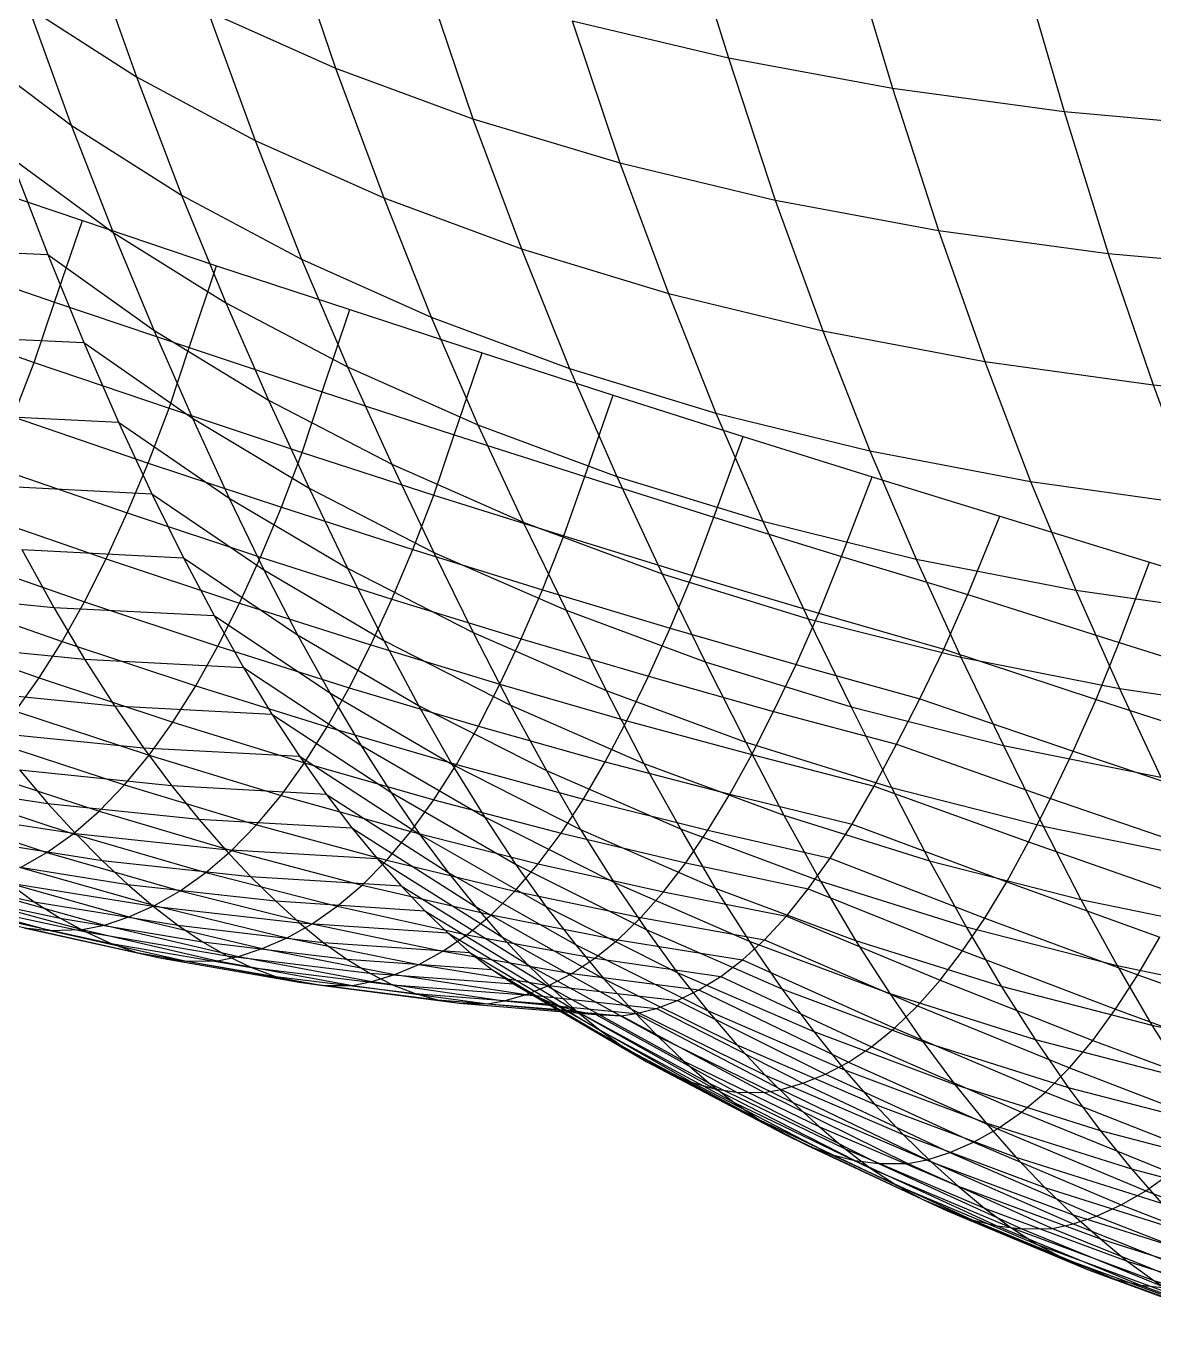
# Model space of a CAD drawing. Extents: x -429 to 429, y -1 to 209.
# Drawn here: x -336.37 to -325.63, y 34.03 to 46.53 of the extents above; entities that cross this region are included whole.
import ezdxf

# ---------------------------------------------------------------- set-up
doc = ezdxf.new("R2010")
doc.units = 0

msp = doc.modelspace()

# ---------------------------------------------------------------- linework, layer by layer
at = {"layer": 'default', "color": 5, "linetype": 'CONTINUOUS'}
for p, q in [((-330.132, 47.669, 94.434), (-329.679, 46.225, 95.117)), ((-333.877, 47.472, 98.905), (-333.424, 46.128, 99.543)), ((-328.552, 47.382, 93.383), (-328.114, 45.937, 94.062)), ((-335.753, 47.271, 102.467), (-335.319, 46.044, 103.061)), ((-326.9, 47.162, 92.456), (-326.48, 45.716, 93.121)), ((-332.569, 46.995, 97.546), (-332.113, 45.645, 98.199)), ((-336.348, 46.705, 104.598), (-335.319, 46.044, 103.061)), ((-336.348, 46.705, 104.598), (-335.942, 45.584, 105.154)), ((-334.639, 46.671, 100.968), (-333.424, 46.128, 99.543)), ((-334.639, 46.671, 100.968), (-334.189, 45.438, 101.587)), ((-331.167, 46.578, 96.281), (-329.679, 46.225, 95.117)), ((-331.167, 46.578, 96.281), (-330.713, 45.225, 96.943)), ((-336.895, 46.304, 106.718), (-335.942, 45.584, 105.154)), ((-333.424, 46.128, 99.543), (-332.113, 45.645, 98.199)), ((-333.424, 46.128, 99.543), (-332.963, 44.891, 100.182)), ((-329.679, 46.225, 95.117), (-328.114, 45.937, 94.062)), ((-329.679, 46.225, 95.117), (-329.232, 44.87, 95.783)), ((-335.319, 46.044, 103.061), (-334.189, 45.438, 101.587)), ((-335.319, 46.044, 103.061), (-334.891, 44.917, 103.643)), ((-328.114, 45.937, 94.062), (-326.48, 45.716, 93.121)), ((-328.114, 45.937, 94.062), (-327.678, 44.581, 94.725)), ((-332.113, 45.645, 98.199), (-330.713, 45.225, 96.943)), ((-332.113, 45.645, 98.199), (-331.649, 44.405, 98.853)), ((-326.48, 45.716, 93.121), (-324.788, 45.564, 92.301)), ((-326.48, 45.716, 93.121), (-326.06, 44.361, 93.774)), ((-335.942, 45.584, 105.154), (-334.891, 44.917, 103.643)), ((-335.942, 45.584, 105.154), (-335.542, 44.561, 105.696)), ((-334.189, 45.438, 101.587), (-332.963, 44.891, 100.182)), ((-334.189, 45.438, 101.587), (-333.746, 44.307, 102.191)), ((-336.524, 45.283, 107.231), (-335.542, 44.561, 105.696)), ((-336.524, 45.283, 107.231), (-336.164, 44.354, 107.725)), ((-336.524, 45.283, 107.231), (-336.164, 44.354, 107.725)), ((-337.124, 45.112, 127.905), (-335.834, 44.675, 126.786)), ((-330.713, 45.225, 96.943), (-329.232, 44.87, 95.783)), ((-330.713, 45.225, 96.943), (-330.251, 43.982, 97.608)), ((-334.891, 44.917, 103.643), (-333.746, 44.307, 102.191)), ((-334.891, 44.917, 103.643), (-334.469, 43.893, 104.211)), ((-332.963, 44.891, 100.182), (-331.649, 44.405, 98.853)), ((-332.963, 44.891, 100.182), (-332.511, 43.756, 100.805)), ((-329.232, 44.87, 95.783), (-327.678, 44.581, 94.725)), ((-329.232, 44.87, 95.783), (-328.778, 43.624, 96.451)), ((-336.1, 43.898, 126.553), (-335.834, 44.675, 126.786)), ((-335.834, 44.675, 126.786), (-334.555, 44.246, 125.656)), ((-335.542, 44.561, 105.696), (-334.469, 43.893, 104.211)), ((-335.542, 44.561, 105.696), (-335.155, 43.633, 106.216)), ((-327.678, 44.581, 94.725), (-326.06, 44.361, 93.774)), ((-327.678, 44.581, 94.725), (-327.235, 43.334, 95.39)), ((-337.767, 44.42, 108.533), (-336.164, 44.354, 107.725)), ((-336.164, 44.354, 107.725), (-335.155, 43.633, 106.216)), ((-336.164, 44.354, 107.725), (-335.819, 43.513, 108.195)), ((-336.164, 44.354, 107.725), (-335.819, 43.513, 108.195)), ((-331.649, 44.405, 98.853), (-330.251, 43.982, 97.608)), ((-331.649, 44.405, 98.853), (-331.193, 43.267, 99.491)), ((-326.06, 44.361, 93.774), (-324.385, 44.21, 92.936)), ((-326.06, 44.361, 93.774), (-325.632, 43.112, 94.428)), ((-337.394, 44.342, 127.67), (-336.1, 43.898, 126.553)), ((-334.818, 43.465, 125.421), (-334.555, 44.246, 125.656)), ((-334.555, 44.246, 125.656), (-333.285, 43.827, 124.514)), ((-333.746, 44.307, 102.191), (-332.511, 43.756, 100.805)), ((-333.746, 44.307, 102.191), (-333.308, 43.281, 102.781)), ((-330.251, 43.982, 97.608), (-328.778, 43.624, 96.451)), ((-330.251, 43.982, 97.608), (-329.797, 42.842, 98.255)), ((-336.293, 43.325, 126.385), (-336.1, 43.898, 126.553)), ((-336.1, 43.898, 126.553), (-334.818, 43.465, 125.421)), ((-334.469, 43.893, 104.211), (-333.308, 43.281, 102.781)), ((-334.469, 43.893, 104.211), (-334.062, 42.965, 104.755)), ((-337.592, 43.777, 127.499), (-336.293, 43.325, 126.385)), ((-333.548, 43.044, 124.274), (-333.285, 43.827, 124.514)), ((-333.285, 43.827, 124.514), (-332.026, 43.416, 123.359)), ((-332.511, 43.756, 100.805), (-331.193, 43.267, 99.491)), ((-332.511, 43.756, 100.805), (-332.065, 42.729, 101.414)), ((-335.155, 43.633, 106.216), (-334.062, 42.965, 104.755)), ((-335.155, 43.633, 106.216), (-334.786, 42.792, 106.71)), ((-328.778, 43.624, 96.451), (-327.235, 43.334, 95.39)), ((-328.778, 43.624, 96.451), (-328.33, 42.482, 97.102)), ((-337.404, 43.587, 109.027), (-335.819, 43.513, 108.195)), ((-335.819, 43.513, 108.195), (-334.786, 42.792, 106.71)), ((-335.819, 43.513, 108.195), (-335.49, 42.755, 108.64)), ((-335.819, 43.513, 108.195), (-335.49, 42.755, 108.64)), ((-335.008, 42.888, 125.252), (-334.818, 43.465, 125.421)), ((-334.818, 43.465, 125.421), (-333.548, 43.044, 124.274)), ((-332.291, 42.635, 123.113), (-332.026, 43.416, 123.359)), ((-332.026, 43.416, 123.359), (-330.777, 43.013, 122.194)), ((-336.494, 42.807, 126.203), (-336.293, 43.325, 126.385)), ((-336.293, 43.325, 126.385), (-335.008, 42.888, 125.252)), ((-333.308, 43.281, 102.781), (-332.065, 42.729, 101.414)), ((-333.308, 43.281, 102.781), (-332.886, 42.354, 103.346)), ((-331.193, 43.267, 99.491), (-329.797, 42.842, 98.255)), ((-331.193, 43.267, 99.491), (-330.743, 42.238, 100.113)), ((-327.235, 43.334, 95.39), (-325.632, 43.112, 94.428)), ((-327.235, 43.334, 95.39), (-326.799, 42.19, 96.037)), ((-325.632, 43.112, 94.428), (-323.976, 42.96, 93.571)), ((-325.632, 43.112, 94.428), (-325.209, 41.966, 95.066)), ((-333.739, 42.467, 124.101), (-333.548, 43.044, 124.274)), ((-333.548, 43.044, 124.274), (-332.291, 42.635, 123.113)), ((-331.048, 42.237, 121.937), (-330.777, 43.013, 122.194)), ((-330.777, 43.013, 122.194), (-329.538, 42.62, 121.016)), ((-335.207, 42.366, 125.069), (-335.008, 42.888, 125.252)), ((-335.008, 42.888, 125.252), (-333.739, 42.467, 124.101)), ((-334.062, 42.965, 104.755), (-332.886, 42.354, 103.346)), ((-334.062, 42.965, 104.755), (-333.674, 42.125, 105.271)), ((-337.059, 42.833, 109.492), (-335.49, 42.755, 108.64)), ((-336.494, 42.807, 126.203), (-335.207, 42.366, 125.069)), ((-335.49, 42.755, 108.64), (-334.437, 42.032, 107.177)), ((-335.49, 42.755, 108.64), (-335.174, 42.074, 109.063)), ((-335.49, 42.755, 108.64), (-335.174, 42.074, 109.063)), ((-334.786, 42.792, 106.71), (-333.674, 42.125, 105.271)), ((-334.786, 42.792, 106.71), (-334.437, 42.032, 107.177)), ((-329.797, 42.842, 98.255), (-328.33, 42.482, 97.102)), ((-329.797, 42.842, 98.255), (-329.35, 41.811, 98.886)), ((-332.484, 42.061, 122.933), (-332.291, 42.635, 123.113)), ((-332.291, 42.635, 123.113), (-331.048, 42.237, 121.937)), ((-332.065, 42.729, 101.414), (-330.743, 42.238, 100.113)), ((-332.065, 42.729, 101.414), (-331.634, 41.802, 101.996)), ((-329.817, 41.851, 120.747), (-329.538, 42.62, 121.016)), ((-329.538, 42.62, 121.016), (-328.31, 42.236, 119.828)), ((-328.33, 42.482, 97.102), (-326.799, 42.19, 96.037)), ((-328.33, 42.482, 97.102), (-327.889, 41.449, 97.736)), ((-335.407, 41.891, 124.881), (-335.207, 42.366, 125.069)), ((-335.207, 42.366, 125.069), (-333.937, 41.945, 123.915)), ((-333.937, 41.945, 123.915), (-333.739, 42.467, 124.101)), ((-333.739, 42.467, 124.101), (-332.484, 42.061, 122.933)), ((-336.695, 42.334, 126.017), (-335.407, 41.891, 124.881)), ((-332.886, 42.354, 103.346), (-331.634, 41.802, 101.996)), ((-332.886, 42.354, 103.346), (-332.486, 41.515, 103.882)), ((-331.246, 41.671, 121.747), (-331.048, 42.237, 121.937)), ((-331.048, 42.237, 121.937), (-329.817, 41.851, 120.747)), ((-330.743, 42.238, 100.113), (-329.35, 41.811, 98.886)), ((-330.743, 42.238, 100.113), (-330.31, 41.31, 100.709)), ((-328.6, 41.477, 119.543), (-328.31, 42.236, 119.828)), ((-328.31, 42.236, 119.828), (-327.093, 41.86, 118.628)), ((-336.729, 42.153, 109.932), (-335.174, 42.074, 109.063)), ((-333.674, 42.125, 105.271), (-332.486, 41.515, 103.882)), ((-333.674, 42.125, 105.271), (-333.309, 41.364, 105.757)), ((-326.799, 42.19, 96.037), (-325.209, 41.966, 95.066)), ((-326.799, 42.19, 96.037), (-326.368, 41.154, 96.669)), ((-335.174, 42.074, 109.063), (-334.104, 41.347, 107.619)), ((-335.174, 42.074, 109.063), (-334.871, 41.462, 109.466)), ((-335.174, 42.074, 109.063), (-334.871, 41.462, 109.466)), ((-334.437, 42.032, 107.177), (-333.309, 41.364, 105.757)), ((-334.437, 42.032, 107.177), (-334.104, 41.347, 107.619)), ((-332.685, 41.542, 122.741), (-332.484, 42.061, 122.933)), ((-332.484, 42.061, 122.933), (-331.246, 41.671, 121.747)), ((-336.898, 41.899, 125.827), (-335.608, 41.453, 124.69)), ((-335.608, 41.453, 124.69), (-335.407, 41.891, 124.881)), ((-335.407, 41.891, 124.881), (-334.137, 41.469, 123.724)), ((-334.137, 41.469, 123.724), (-333.937, 41.945, 123.915)), ((-333.937, 41.945, 123.915), (-332.685, 41.542, 122.741)), ((-327.396, 41.115, 118.325), (-327.093, 41.86, 118.628)), ((-327.396, 41.115, 118.325), (-327.093, 41.86, 118.628)), ((-327.093, 41.86, 118.628), (-325.667, 41.421, 117.611)), ((-331.634, 41.802, 101.996), (-330.31, 41.31, 100.709)), ((-331.634, 41.802, 101.996), (-331.226, 40.963, 102.547)), ((-330.023, 41.296, 120.545), (-329.817, 41.851, 120.747)), ((-329.817, 41.851, 120.747), (-328.6, 41.477, 119.543)), ((-329.35, 41.811, 98.886), (-327.889, 41.449, 97.736)), ((-329.35, 41.811, 98.886), (-328.918, 40.882, 99.49)), ((-331.45, 41.158, 121.548), (-331.246, 41.671, 121.747)), ((-331.246, 41.671, 121.747), (-330.023, 41.296, 120.545)), ((-337.105, 41.492, 125.631), (-335.814, 41.043, 124.492)), ((-336.412, 41.541, 110.352), (-334.871, 41.462, 109.466)), ((-336.412, 41.541, 110.352), (-336.107, 40.991, 110.752)), ((-332.885, 41.069, 122.545), (-332.685, 41.542, 122.741)), ((-332.685, 41.542, 122.741), (-331.45, 41.158, 121.548)), ((-332.486, 41.515, 103.882), (-331.226, 40.963, 102.547)), ((-332.486, 41.515, 103.882), (-332.11, 40.752, 104.384)), ((-335.814, 41.043, 124.492), (-335.608, 41.453, 124.69)), ((-335.608, 41.453, 124.69), (-334.338, 41.031, 123.53)), ((-334.871, 41.462, 109.466), (-333.785, 40.73, 108.042)), ((-334.871, 41.462, 109.466), (-334.58, 40.912, 109.851)), ((-334.871, 41.462, 109.466), (-334.58, 40.912, 109.851)), ((-334.338, 41.031, 123.53), (-334.137, 41.469, 123.724)), ((-334.137, 41.469, 123.724), (-332.885, 41.069, 122.545)), ((-333.309, 41.364, 105.757), (-332.11, 40.752, 104.384)), ((-333.309, 41.364, 105.757), (-332.963, 40.675, 106.217)), ((-328.817, 40.937, 119.326), (-328.6, 41.477, 119.543)), ((-328.6, 41.477, 119.543), (-327.396, 41.115, 118.325)), ((-327.889, 41.449, 97.736), (-326.368, 41.154, 96.669)), ((-327.889, 41.449, 97.736), (-327.463, 40.518, 98.344)), ((-325.955, 40.656, 117.327), (-325.667, 41.421, 117.611)), ((-325.667, 41.421, 117.611), (-324.25, 40.99, 116.581)), ((-334.104, 41.347, 107.619), (-332.963, 40.675, 106.217)), ((-334.104, 41.347, 107.619), (-333.785, 40.73, 108.042)), ((-330.31, 41.31, 100.709), (-328.918, 40.882, 99.49)), ((-330.31, 41.31, 100.709), (-329.899, 40.471, 101.272)), ((-330.233, 40.793, 120.336), (-330.023, 41.296, 120.545)), ((-330.023, 41.296, 120.545), (-328.817, 40.937, 119.326)), ((-337.603, 41.137, 111.718), (-336.107, 40.991, 110.752)), ((-337.319, 41.117, 125.424), (-336.027, 40.665, 124.283)), ((-331.653, 40.691, 121.346), (-331.45, 41.158, 121.548)), ((-331.45, 41.158, 121.548), (-330.233, 40.793, 120.336)), ((-327.627, 40.594, 118.09), (-327.396, 41.115, 118.325)), ((-327.627, 40.594, 118.09), (-327.396, 41.115, 118.325)), ((-327.396, 41.115, 118.325), (-325.955, 40.656, 117.327)), ((-326.368, 41.154, 96.669), (-324.792, 40.927, 95.688)), ((-326.368, 41.154, 96.669), (-325.952, 40.219, 97.274)), ((-336.107, 40.991, 110.752), (-334.58, 40.912, 109.851)), ((-336.107, 40.991, 110.752), (-335.813, 40.497, 111.136)), ((-336.027, 40.665, 124.283), (-335.814, 41.043, 124.492)), ((-335.814, 41.043, 124.492), (-334.543, 40.621, 123.329)), ((-334.543, 40.621, 123.329), (-334.338, 41.031, 123.53)), ((-334.338, 41.031, 123.53), (-333.087, 40.633, 122.347)), ((-333.087, 40.633, 122.347), (-332.885, 41.069, 122.545)), ((-332.885, 41.069, 122.545), (-331.653, 40.691, 121.346)), ((-334.58, 40.912, 109.851), (-333.478, 40.176, 108.444)), ((-334.58, 40.912, 109.851), (-334.299, 40.417, 110.219)), ((-334.58, 40.912, 109.851), (-334.299, 40.417, 110.219)), ((-331.226, 40.963, 102.547), (-329.899, 40.471, 101.272)), ((-331.226, 40.963, 102.547), (-330.844, 40.199, 103.064)), ((-329.034, 40.447, 119.105), (-328.817, 40.937, 119.326)), ((-328.918, 40.882, 99.49), (-327.463, 40.518, 98.344)), ((-328.918, 40.882, 99.49), (-328.508, 40.042, 100.061)), ((-328.817, 40.937, 119.326), (-327.627, 40.594, 118.09)), ((-337.538, 40.774, 125.208), (-336.246, 40.319, 124.065)), ((-332.11, 40.752, 104.384), (-330.844, 40.199, 103.064)), ((-332.11, 40.752, 104.384), (-331.755, 40.06, 104.859)), ((-330.44, 40.334, 120.126), (-330.233, 40.793, 120.336)), ((-330.233, 40.793, 120.336), (-329.034, 40.447, 119.105)), ((-337.297, 40.643, 112.114), (-335.813, 40.497, 111.136)), ((-336.246, 40.319, 124.065), (-336.027, 40.665, 124.283)), ((-336.027, 40.665, 124.283), (-334.754, 40.243, 123.118)), ((-334.754, 40.243, 123.118), (-334.543, 40.621, 123.329)), ((-334.543, 40.621, 123.329), (-333.291, 40.226, 122.143)), ((-333.785, 40.73, 108.042), (-332.631, 40.055, 106.656)), ((-333.785, 40.73, 108.042), (-333.478, 40.176, 108.444)), ((-333.291, 40.226, 122.143), (-333.087, 40.633, 122.347)), ((-333.087, 40.633, 122.347), (-331.856, 40.26, 121.142)), ((-332.963, 40.675, 106.217), (-331.755, 40.06, 104.859)), ((-332.963, 40.675, 106.217), (-332.631, 40.055, 106.656)), ((-331.856, 40.26, 121.142), (-331.653, 40.691, 121.346)), ((-331.653, 40.691, 121.346), (-330.44, 40.334, 120.126)), ((-326.174, 40.113, 117.108), (-325.955, 40.656, 117.327)), ((-325.955, 40.656, 117.327), (-324.526, 40.208, 116.311)), ((-335.813, 40.497, 111.136), (-334.299, 40.417, 110.219)), ((-335.813, 40.497, 111.136), (-335.528, 40.052, 111.505)), ((-327.854, 40.121, 117.856), (-327.627, 40.594, 118.09)), ((-327.854, 40.121, 117.856), (-327.627, 40.594, 118.09)), ((-327.627, 40.594, 118.09), (-326.174, 40.113, 117.108)), ((-327.463, 40.518, 98.344), (-325.952, 40.219, 97.274)), ((-327.463, 40.518, 98.344), (-327.059, 39.675, 98.917)), ((-334.299, 40.417, 110.219), (-333.182, 39.678, 108.831)), ((-334.299, 40.417, 110.219), (-334.029, 39.972, 110.571)), ((-334.299, 40.417, 110.219), (-334.029, 39.972, 110.571)), ((-329.899, 40.471, 101.272), (-328.508, 40.042, 100.061)), ((-329.899, 40.471, 101.272), (-329.514, 39.706, 101.799)), ((-329.248, 40, 118.886), (-329.034, 40.447, 119.105)), ((-329.034, 40.447, 119.105), (-327.854, 40.121, 117.856)), ((-336.472, 40.003, 123.836), (-336.246, 40.319, 124.065)), ((-336.246, 40.319, 124.065), (-334.972, 39.898, 122.898)), ((-334.972, 39.898, 122.898), (-334.754, 40.243, 123.118)), ((-334.754, 40.243, 123.118), (-333.502, 39.852, 121.929)), ((-332.061, 39.86, 120.935), (-331.856, 40.26, 121.142)), ((-331.856, 40.26, 121.142), (-330.646, 39.911, 119.917)), ((-330.646, 39.911, 119.917), (-330.44, 40.334, 120.126)), ((-330.44, 40.334, 120.126), (-329.248, 40, 118.886)), ((-337, 40.199, 112.494), (-335.528, 40.052, 111.505)), ((-333.502, 39.852, 121.929), (-333.291, 40.226, 122.143)), ((-333.478, 40.176, 108.444), (-332.313, 39.496, 107.075)), ((-333.478, 40.176, 108.444), (-333.182, 39.678, 108.831)), ((-333.291, 40.226, 122.143), (-332.061, 39.86, 120.935)), ((-330.844, 40.199, 103.064), (-329.514, 39.706, 101.799)), ((-330.844, 40.199, 103.064), (-330.483, 39.505, 103.551)), ((-328.076, 39.687, 117.627), (-327.854, 40.121, 117.856)), ((-328.076, 39.687, 117.627), (-327.854, 40.121, 117.856)), ((-327.854, 40.121, 117.856), (-326.393, 39.62, 116.886)), ((-326.393, 39.62, 116.886), (-326.174, 40.113, 117.108)), ((-326.174, 40.113, 117.108), (-324.735, 39.646, 116.106)), ((-325.952, 40.219, 97.274), (-324.389, 39.987, 96.285)), ((-325.952, 40.219, 97.274), (-325.557, 39.374, 97.845)), ((-336.472, 40.003, 123.836), (-335.197, 39.583, 122.667)), ((-335.528, 40.052, 111.505), (-334.029, 39.972, 110.571)), ((-335.528, 40.052, 111.505), (-335.252, 39.653, 111.859)), ((-332.631, 40.055, 106.656), (-331.413, 39.438, 105.313)), ((-332.631, 40.055, 106.656), (-332.313, 39.496, 107.075)), ((-331.755, 40.06, 104.859), (-330.483, 39.505, 103.551)), ((-331.755, 40.06, 104.859), (-331.413, 39.438, 105.313)), ((-329.457, 39.588, 118.67), (-329.248, 40, 118.886)), ((-329.248, 40, 118.886), (-328.076, 39.687, 117.627)), ((-328.508, 40.042, 100.061), (-327.059, 39.675, 98.917)), ((-328.508, 40.042, 100.061), (-328.124, 39.275, 100.594)), ((-335.197, 39.583, 122.667), (-334.972, 39.898, 122.898)), ((-334.972, 39.898, 122.898), (-333.718, 39.511, 121.708)), ((-334.029, 39.972, 110.571), (-332.896, 39.23, 109.202)), ((-334.029, 39.972, 110.571), (-333.767, 39.572, 110.911)), ((-334.029, 39.972, 110.571), (-333.767, 39.572, 110.911)), ((-332.271, 39.493, 120.719), (-332.061, 39.86, 120.935)), ((-332.061, 39.86, 120.935), (-330.852, 39.521, 119.705)), ((-330.852, 39.521, 119.705), (-330.646, 39.911, 119.917)), ((-330.646, 39.911, 119.917), (-329.457, 39.588, 118.67)), ((-336.712, 39.8, 112.861), (-335.252, 39.653, 111.859)), ((-333.718, 39.511, 121.708), (-333.502, 39.852, 121.929)), ((-333.502, 39.852, 121.929), (-332.271, 39.493, 120.719)), ((-336.709, 39.718, 123.594), (-335.432, 39.299, 122.424)), ((-335.252, 39.653, 111.859), (-333.767, 39.572, 110.911)), ((-335.252, 39.653, 111.859), (-334.985, 39.295, 112.201)), ((-333.182, 39.678, 108.831), (-332.004, 38.996, 107.478)), ((-333.182, 39.678, 108.831), (-332.896, 39.23, 109.202)), ((-329.514, 39.706, 101.799), (-328.124, 39.275, 100.594)), ((-329.514, 39.706, 101.799), (-329.151, 39.01, 102.295)), ((-328.29, 39.289, 117.403), (-328.076, 39.687, 117.627)), ((-328.29, 39.289, 117.403), (-328.076, 39.687, 117.627)), ((-328.076, 39.687, 117.627), (-326.608, 39.17, 116.666)), ((-327.059, 39.675, 98.917), (-325.557, 39.374, 97.845)), ((-327.059, 39.675, 98.917), (-326.68, 38.907, 99.453)), ((-326.608, 39.17, 116.666), (-326.393, 39.62, 116.886)), ((-326.393, 39.62, 116.886), (-324.946, 39.138, 115.893)), ((-335.432, 39.299, 122.424), (-335.197, 39.583, 122.667)), ((-335.197, 39.583, 122.667), (-333.941, 39.2, 121.476)), ((-333.941, 39.2, 121.476), (-333.718, 39.511, 121.708)), ((-333.767, 39.572, 110.911), (-332.619, 38.827, 109.559)), ((-333.767, 39.572, 110.911), (-333.513, 39.213, 111.237)), ((-333.767, 39.572, 110.911), (-333.513, 39.213, 111.237)), ((-333.718, 39.511, 121.708), (-332.485, 39.159, 120.496)), ((-332.485, 39.159, 120.496), (-332.271, 39.493, 120.719)), ((-332.313, 39.496, 107.075), (-331.087, 38.876, 105.746)), ((-332.313, 39.496, 107.075), (-332.004, 38.996, 107.478)), ((-332.271, 39.493, 120.719), (-331.061, 39.164, 119.486)), ((-331.061, 39.164, 119.486), (-330.852, 39.521, 119.705)), ((-330.852, 39.521, 119.705), (-329.665, 39.21, 118.453)), ((-330.483, 39.505, 103.551), (-329.151, 39.01, 102.295)), ((-330.483, 39.505, 103.551), (-330.135, 38.88, 104.017)), ((-329.665, 39.21, 118.453), (-329.457, 39.588, 118.67)), ((-329.457, 39.588, 118.67), (-328.29, 39.289, 117.403)), ((-336.954, 39.468, 123.34), (-335.675, 39.049, 122.169)), ((-336.433, 39.443, 113.214), (-334.985, 39.295, 112.201)), ((-336.433, 39.443, 113.214), (-336.163, 39.123, 113.554)), ((-331.413, 39.438, 105.313), (-330.135, 38.88, 104.017)), ((-331.413, 39.438, 105.313), (-331.087, 38.876, 105.746)), ((-337.575, 39.339, 114.621), (-336.163, 39.123, 113.554)), ((-337.204, 39.253, 123.078), (-335.923, 38.835, 121.905)), ((-335.675, 39.049, 122.169), (-335.432, 39.299, 122.424)), ((-335.432, 39.299, 122.424), (-334.174, 38.92, 121.232)), ((-334.985, 39.295, 112.201), (-333.513, 39.213, 111.237)), ((-334.985, 39.295, 112.201), (-334.726, 38.974, 112.53)), ((-328.5, 38.927, 117.181), (-328.29, 39.289, 117.403)), ((-328.5, 38.927, 117.181), (-328.29, 39.289, 117.403)), ((-328.29, 39.289, 117.403), (-326.818, 38.756, 116.448)), ((-328.124, 39.275, 100.594), (-326.68, 38.907, 99.453)), ((-328.124, 39.275, 100.594), (-327.762, 38.577, 101.096)), ((-336.163, 39.123, 113.554), (-334.726, 38.974, 112.53)), ((-336.163, 39.123, 113.554), (-335.901, 38.837, 113.881)), ((-334.174, 38.92, 121.232), (-333.941, 39.2, 121.476)), ((-333.941, 39.2, 121.476), (-332.705, 38.855, 120.264)), ((-333.513, 39.213, 111.237), (-332.35, 38.466, 109.904)), ((-333.513, 39.213, 111.237), (-333.266, 38.89, 111.552)), ((-333.513, 39.213, 111.237), (-333.266, 38.89, 111.552)), ((-332.896, 39.23, 109.202), (-331.707, 38.545, 107.864)), ((-332.896, 39.23, 109.202), (-332.619, 38.827, 109.559)), ((-332.705, 38.855, 120.264), (-332.485, 39.159, 120.496)), ((-332.485, 39.159, 120.496), (-331.273, 38.841, 119.262)), ((-331.273, 38.841, 119.262), (-331.061, 39.164, 119.486)), ((-331.061, 39.164, 119.486), (-329.874, 38.867, 118.232)), ((-329.874, 38.867, 118.232), (-329.665, 39.21, 118.453)), ((-329.665, 39.21, 118.453), (-328.5, 38.927, 117.181)), ((-326.818, 38.756, 116.448), (-326.608, 39.17, 116.666)), ((-326.608, 39.17, 116.666), (-325.155, 38.673, 115.679)), ((-337.456, 39.074, 122.81), (-336.174, 38.657, 121.636)), ((-337.304, 39.054, 114.955), (-335.901, 38.837, 113.881)), ((-335.923, 38.835, 121.905), (-335.675, 39.049, 122.169)), ((-335.675, 39.049, 122.169), (-334.413, 38.675, 120.978)), ((-332.004, 38.996, 107.478), (-330.77, 38.373, 106.162)), ((-332.004, 38.996, 107.478), (-331.707, 38.545, 107.864)), ((-329.151, 39.01, 102.295), (-327.762, 38.577, 101.096)), ((-329.151, 39.01, 102.295), (-328.801, 38.383, 102.77)), ((-334.726, 38.974, 112.53), (-333.266, 38.89, 111.552)), ((-334.726, 38.974, 112.53), (-334.474, 38.685, 112.847)), ((-334.413, 38.675, 120.978), (-334.174, 38.92, 121.232)), ((-334.174, 38.92, 121.232), (-332.933, 38.584, 120.021)), ((-333.266, 38.89, 111.552), (-332.089, 38.142, 110.235)), ((-333.266, 38.89, 111.552), (-333.027, 38.599, 111.856)), ((-333.266, 38.89, 111.552), (-333.027, 38.599, 111.856)), ((-331.087, 38.876, 105.746), (-329.804, 38.315, 104.46)), ((-331.087, 38.876, 105.746), (-330.77, 38.373, 106.162)), ((-330.135, 38.88, 104.017), (-328.801, 38.383, 102.77)), ((-330.135, 38.88, 104.017), (-329.804, 38.315, 104.46)), ((-330.084, 38.557, 118.008), (-329.874, 38.867, 118.232)), ((-329.874, 38.867, 118.232), (-328.709, 38.601, 116.958)), ((-328.709, 38.601, 116.958), (-328.5, 38.927, 117.181)), ((-328.709, 38.601, 116.958), (-328.5, 38.927, 117.181)), ((-328.5, 38.927, 117.181), (-327.027, 38.375, 116.229)), ((-326.68, 38.907, 99.453), (-325.185, 38.603, 98.379)), ((-326.68, 38.907, 99.453), (-326.321, 38.208, 99.957)), ((-337.042, 38.8, 115.278), (-335.647, 38.581, 114.197)), ((-336.174, 38.657, 121.636), (-335.923, 38.835, 121.905)), ((-335.923, 38.835, 121.905), (-334.657, 38.466, 120.716)), ((-335.901, 38.837, 113.881), (-334.474, 38.685, 112.847)), ((-335.901, 38.837, 113.881), (-335.647, 38.581, 114.197)), ((-332.933, 38.584, 120.021), (-332.705, 38.855, 120.264)), ((-332.705, 38.855, 120.264), (-331.49, 38.548, 119.031)), ((-332.619, 38.827, 109.559), (-331.417, 38.14, 108.238)), ((-332.619, 38.827, 109.559), (-332.35, 38.466, 109.904)), ((-331.49, 38.548, 119.031), (-331.273, 38.841, 119.262)), ((-331.273, 38.841, 119.262), (-330.084, 38.557, 118.008)), ((-327.027, 38.375, 116.229), (-326.818, 38.756, 116.448)), ((-326.818, 38.756, 116.448), (-325.361, 38.246, 115.466)), ((-336.423, 38.514, 121.366), (-336.174, 38.657, 121.636)), ((-336.174, 38.657, 121.636), (-334.903, 38.292, 120.448)), ((-334.657, 38.466, 120.716), (-334.413, 38.675, 120.978)), ((-334.474, 38.685, 112.847), (-333.027, 38.599, 111.856)), ((-334.474, 38.685, 112.847), (-334.231, 38.426, 113.153)), ((-334.413, 38.675, 120.978), (-333.168, 38.346, 119.769)), ((-336.787, 38.573, 115.589), (-335.401, 38.352, 114.501)), ((-336.423, 38.514, 121.366), (-335.148, 38.152, 120.18)), ((-335.647, 38.581, 114.197), (-334.231, 38.426, 113.153)), ((-335.647, 38.581, 114.197), (-335.401, 38.352, 114.501)), ((-333.168, 38.346, 119.769), (-332.933, 38.584, 120.021)), ((-333.027, 38.599, 111.856), (-331.837, 37.851, 110.555)), ((-333.027, 38.599, 111.856), (-332.796, 38.337, 112.149)), ((-333.027, 38.599, 111.856), (-332.796, 38.337, 112.149)), ((-332.933, 38.584, 120.021), (-331.713, 38.289, 118.791)), ((-331.713, 38.289, 118.791), (-331.49, 38.548, 119.031)), ((-331.707, 38.545, 107.864), (-330.463, 37.921, 106.562)), ((-331.707, 38.545, 107.864), (-331.417, 38.14, 108.238)), ((-331.49, 38.548, 119.031), (-330.297, 38.28, 117.778)), ((-330.297, 38.28, 117.778), (-330.084, 38.557, 118.008)), ((-330.084, 38.557, 118.008), (-328.918, 38.309, 116.733)), ((-328.918, 38.309, 116.733), (-328.709, 38.601, 116.958)), ((-328.918, 38.309, 116.733), (-328.709, 38.601, 116.958)), ((-328.709, 38.601, 116.958), (-327.236, 38.03, 116.006)), ((-327.762, 38.577, 101.096), (-326.321, 38.208, 99.957)), ((-327.762, 38.577, 101.096), (-327.413, 37.949, 101.576)), ((-337.643, 38.474, 117.319), (-336.293, 38.186, 116.189)), ((-336.671, 38.402, 121.095), (-335.392, 38.043, 119.911)), ((-336.539, 38.367, 115.891), (-335.161, 38.144, 114.796)), ((-336.539, 38.367, 115.891), (-336.293, 38.186, 116.189)), ((-334.903, 38.292, 120.448), (-334.657, 38.466, 120.716)), ((-334.657, 38.466, 120.716), (-333.406, 38.144, 119.51)), ((-334.231, 38.426, 113.153), (-332.796, 38.337, 112.149)), ((-334.231, 38.426, 113.153), (-333.995, 38.194, 113.448)), ((-332.35, 38.466, 109.904), (-331.137, 37.778, 108.597)), ((-332.35, 38.466, 109.904), (-332.089, 38.142, 110.235)), ((-330.77, 38.373, 106.162), (-329.481, 37.811, 104.887)), ((-330.77, 38.373, 106.162), (-330.463, 37.921, 106.562)), ((-328.801, 38.383, 102.77), (-327.413, 37.949, 101.576)), ((-328.801, 38.383, 102.77), (-328.467, 37.817, 103.221)), ((-327.236, 38.03, 116.006), (-327.027, 38.375, 116.229)), ((-327.027, 38.375, 116.229), (-325.568, 37.85, 115.249)), ((-337.44, 38.266, 120.242), (-336.142, 37.913, 119.069)), ((-337.39, 38.319, 117.619), (-336.047, 38.03, 116.484)), ((-337.13, 38.276, 120.591), (-335.838, 37.921, 119.414)), ((-336.908, 38.322, 120.834), (-335.624, 37.965, 119.652)), ((-335.401, 38.352, 114.501), (-333.995, 38.194, 113.448)), ((-335.401, 38.352, 114.501), (-335.161, 38.144, 114.796)), ((-335.148, 38.152, 120.18), (-334.903, 38.292, 120.448)), ((-334.903, 38.292, 120.448), (-333.645, 37.977, 119.247)), ((-333.406, 38.144, 119.51), (-333.168, 38.346, 119.769)), ((-333.168, 38.346, 119.769), (-331.94, 38.063, 118.543)), ((-332.796, 38.337, 112.149), (-331.593, 37.59, 110.864)), ((-332.796, 38.337, 112.149), (-332.571, 38.101, 112.432)), ((-332.796, 38.337, 112.149), (-332.571, 38.101, 112.432)), ((-331.94, 38.063, 118.543), (-331.713, 38.289, 118.791)), ((-331.713, 38.289, 118.791), (-330.513, 38.036, 117.543)), ((-330.513, 38.036, 117.543), (-330.297, 38.28, 117.778)), ((-330.297, 38.28, 117.778), (-329.126, 38.05, 116.507)), ((-329.804, 38.315, 104.46), (-328.467, 37.817, 103.221)), ((-329.804, 38.315, 104.46), (-329.481, 37.811, 104.887)), ((-329.126, 38.05, 116.507), (-328.918, 38.309, 116.733)), ((-329.126, 38.05, 116.507), (-328.918, 38.309, 116.733)), ((-328.918, 38.309, 116.733), (-327.447, 37.719, 115.78)), ((-337.138, 38.189, 117.916), (-335.803, 37.899, 116.775)), ((-336.293, 38.186, 116.189), (-334.924, 37.962, 115.087)), ((-336.293, 38.186, 116.189), (-336.047, 38.03, 116.484)), ((-335.392, 38.043, 119.911), (-335.148, 38.152, 120.18)), ((-335.161, 38.144, 114.796), (-333.765, 37.985, 113.734)), ((-335.161, 38.144, 114.796), (-334.924, 37.962, 115.087)), ((-335.148, 38.152, 120.18), (-333.883, 37.843, 118.983)), ((-333.995, 38.194, 113.448), (-332.571, 38.101, 112.432)), ((-333.995, 38.194, 113.448), (-333.765, 37.985, 113.734)), ((-333.645, 37.977, 119.247), (-333.406, 38.144, 119.51)), ((-333.406, 38.144, 119.51), (-332.17, 37.872, 118.29)), ((-332.089, 38.142, 110.235), (-330.866, 37.453, 108.944)), ((-332.089, 38.142, 110.235), (-331.837, 37.851, 110.555)), ((-331.417, 38.14, 108.238), (-330.166, 37.514, 106.949)), ((-331.417, 38.14, 108.238), (-331.137, 37.778, 108.597)), ((-326.321, 38.208, 99.957), (-324.832, 37.903, 98.882)), ((-326.321, 38.208, 99.957), (-325.975, 37.579, 100.439)), ((-336.888, 38.079, 118.21), (-335.561, 37.789, 117.063)), ((-336.638, 37.994, 118.5), (-335.319, 37.704, 117.346)), ((-336.047, 38.03, 116.484), (-334.689, 37.804, 115.373)), ((-336.047, 38.03, 116.484), (-335.803, 37.899, 116.775)), ((-335.624, 37.965, 119.652), (-335.392, 38.043, 119.911)), ((-335.392, 38.043, 119.911), (-334.12, 37.74, 118.719)), ((-333.765, 37.985, 113.734), (-332.353, 37.89, 112.705)), ((-333.765, 37.985, 113.734), (-333.539, 37.8, 114.013)), ((-332.571, 38.101, 112.432), (-331.356, 37.356, 111.161)), ((-332.571, 38.101, 112.432), (-332.353, 37.89, 112.705)), ((-332.571, 38.101, 112.432), (-332.353, 37.89, 112.705)), ((-332.17, 37.872, 118.29), (-331.94, 38.063, 118.543)), ((-331.94, 38.063, 118.543), (-330.732, 37.825, 117.301)), ((-330.732, 37.825, 117.301), (-330.513, 38.036, 117.543)), ((-330.513, 38.036, 117.543), (-329.334, 37.825, 116.277)), ((-329.334, 37.825, 116.277), (-329.126, 38.05, 116.507)), ((-329.334, 37.825, 116.277), (-329.126, 38.05, 116.507)), ((-329.126, 38.05, 116.507), (-327.66, 37.44, 115.548)), ((-327.447, 37.719, 115.78), (-327.236, 38.03, 116.006)), ((-327.236, 38.03, 116.006), (-325.778, 37.489, 115.026)), ((-336.391, 37.939, 118.784), (-335.081, 37.649, 117.623)), ((-336.391, 37.939, 118.784), (-336.142, 37.913, 119.069)), ((-336.142, 37.913, 119.069), (-335.838, 37.921, 119.414)), ((-336.142, 37.913, 119.069), (-334.842, 37.62, 117.9)), ((-335.838, 37.921, 119.414), (-335.624, 37.965, 119.652)), ((-335.838, 37.921, 119.414), (-334.548, 37.625, 118.238)), ((-335.803, 37.899, 116.775), (-334.455, 37.672, 115.655)), ((-335.803, 37.899, 116.775), (-335.561, 37.789, 117.063)), ((-335.624, 37.965, 119.652), (-334.346, 37.666, 118.464)), ((-334.924, 37.962, 115.087), (-333.539, 37.8, 114.013)), ((-334.924, 37.962, 115.087), (-334.689, 37.804, 115.373)), ((-333.883, 37.843, 118.983), (-333.645, 37.977, 119.247)), ((-333.645, 37.977, 119.247), (-332.401, 37.715, 118.033)), ((-332.401, 37.715, 118.033), (-332.17, 37.872, 118.29)), ((-332.353, 37.89, 112.705), (-331.126, 37.145, 111.45)), ((-332.353, 37.89, 112.705), (-332.141, 37.703, 112.97)), ((-332.353, 37.89, 112.705), (-332.141, 37.703, 112.97)), ((-332.17, 37.872, 118.29), (-330.952, 37.648, 117.056)), ((-330.463, 37.921, 106.562), (-329.169, 37.357, 105.298)), ((-330.463, 37.921, 106.562), (-330.166, 37.514, 106.949)), ((-327.413, 37.949, 101.576), (-325.975, 37.579, 100.439)), ((-327.413, 37.949, 101.576), (-327.079, 37.381, 102.033)), ((-335.561, 37.789, 117.063), (-334.224, 37.561, 115.932)), ((-335.561, 37.789, 117.063), (-335.319, 37.704, 117.346)), ((-334.689, 37.804, 115.373), (-333.316, 37.641, 114.287)), ((-334.689, 37.804, 115.373), (-334.455, 37.672, 115.655)), ((-334.346, 37.666, 118.464), (-334.12, 37.74, 118.719)), ((-334.12, 37.74, 118.719), (-333.883, 37.843, 118.983)), ((-334.12, 37.74, 118.719), (-332.857, 37.493, 117.52)), ((-333.883, 37.843, 118.983), (-332.63, 37.59, 117.776)), ((-333.539, 37.8, 114.013), (-332.141, 37.703, 112.97)), ((-333.539, 37.8, 114.013), (-333.316, 37.641, 114.287)), ((-331.837, 37.851, 110.555), (-330.603, 37.162, 109.277)), ((-331.837, 37.851, 110.555), (-331.593, 37.59, 110.864)), ((-331.137, 37.778, 108.597), (-329.877, 37.15, 107.321)), ((-331.137, 37.778, 108.597), (-330.866, 37.453, 108.944)), ((-330.952, 37.648, 117.056), (-330.732, 37.825, 117.301)), ((-330.732, 37.825, 117.301), (-329.543, 37.633, 116.044)), ((-329.543, 37.633, 116.044), (-329.334, 37.825, 116.277)), ((-329.543, 37.633, 116.044), (-329.334, 37.825, 116.277)), ((-329.481, 37.811, 104.887), (-328.142, 37.311, 103.657)), ((-329.481, 37.811, 104.887), (-329.169, 37.357, 105.298)), ((-329.334, 37.825, 116.277), (-327.877, 37.194, 115.309)), ((-328.467, 37.817, 103.221), (-327.079, 37.381, 102.033)), ((-328.467, 37.817, 103.221), (-328.142, 37.311, 103.657)), ((-325.778, 37.489, 115.026), (-325.568, 37.85, 115.249)), ((-335.319, 37.704, 117.346), (-333.994, 37.476, 116.205)), ((-335.319, 37.704, 117.346), (-335.081, 37.649, 117.623)), ((-335.081, 37.649, 117.623), (-333.768, 37.42, 116.471)), ((-335.081, 37.649, 117.623), (-334.842, 37.62, 117.9)), ((-334.842, 37.62, 117.9), (-334.548, 37.625, 118.238)), ((-334.842, 37.62, 117.9), (-333.541, 37.39, 116.736)), ((-334.548, 37.625, 118.238), (-334.346, 37.666, 118.464)), ((-334.548, 37.625, 118.238), (-333.259, 37.39, 117.063)), ((-334.455, 37.672, 115.655), (-333.096, 37.507, 114.556)), ((-334.455, 37.672, 115.655), (-334.224, 37.561, 115.932)), ((-334.346, 37.666, 118.464), (-333.076, 37.426, 117.271)), ((-333.316, 37.641, 114.287), (-331.932, 37.541, 113.228)), ((-333.316, 37.641, 114.287), (-333.096, 37.507, 114.556)), ((-332.63, 37.59, 117.776), (-332.401, 37.715, 118.033)), ((-332.401, 37.715, 118.033), (-331.172, 37.504, 116.809)), ((-332.141, 37.703, 112.97), (-330.899, 36.959, 111.732)), ((-332.141, 37.703, 112.97), (-331.932, 37.541, 113.228)), ((-332.141, 37.703, 112.97), (-331.932, 37.541, 113.228)), ((-331.172, 37.504, 116.809), (-330.952, 37.648, 117.056)), ((-330.952, 37.648, 117.056), (-329.752, 37.474, 115.809)), ((-329.752, 37.474, 115.809), (-329.543, 37.633, 116.044)), ((-329.752, 37.474, 115.809), (-329.543, 37.633, 116.044)), ((-329.543, 37.633, 116.044), (-328.095, 36.982, 115.065)), ((-327.66, 37.44, 115.548), (-327.447, 37.719, 115.78)), ((-327.447, 37.719, 115.78), (-325.991, 37.162, 114.797)), ((-334.224, 37.561, 115.932), (-332.878, 37.396, 114.819)), ((-334.224, 37.561, 115.932), (-333.994, 37.476, 116.205)), ((-333.096, 37.507, 114.556), (-331.728, 37.405, 113.48)), ((-333.096, 37.507, 114.556), (-332.878, 37.396, 114.819)), ((-333.076, 37.426, 117.271), (-332.857, 37.493, 117.52)), ((-332.857, 37.493, 117.52), (-332.63, 37.59, 117.776)), ((-332.857, 37.493, 117.52), (-331.605, 37.304, 116.316)), ((-332.63, 37.59, 117.776), (-331.39, 37.39, 116.562)), ((-331.932, 37.541, 113.228), (-330.676, 36.798, 112.008)), ((-331.932, 37.541, 113.228), (-331.728, 37.405, 113.48)), ((-331.932, 37.541, 113.228), (-331.728, 37.405, 113.48)), ((-331.593, 37.59, 110.864), (-330.349, 36.902, 109.599)), ((-331.593, 37.59, 110.864), (-331.356, 37.356, 111.161)), ((-331.39, 37.39, 116.562), (-331.172, 37.504, 116.809)), ((-331.172, 37.504, 116.809), (-329.959, 37.346, 115.574)), ((-330.166, 37.514, 106.949), (-328.866, 36.949, 105.696)), ((-330.166, 37.514, 106.949), (-329.877, 37.15, 107.321)), ((-325.991, 37.162, 114.797), (-325.778, 37.489, 115.026)), ((-325.975, 37.579, 100.439), (-324.492, 37.273, 99.362)), ((-325.975, 37.579, 100.439), (-325.645, 37.01, 100.897)), ((-325.778, 37.489, 115.026), (-324.335, 36.978, 114.017)), ((-333.994, 37.476, 116.205), (-332.663, 37.311, 115.078)), ((-333.994, 37.476, 116.205), (-333.768, 37.42, 116.471)), ((-333.768, 37.42, 116.471), (-332.451, 37.253, 115.33)), ((-333.768, 37.42, 116.471), (-333.541, 37.39, 116.736)), ((-333.541, 37.39, 116.736), (-332.241, 37.22, 115.579)), ((-333.541, 37.39, 116.736), (-333.259, 37.39, 117.063)), ((-333.259, 37.39, 117.063), (-333.076, 37.426, 117.271)), ((-333.259, 37.39, 117.063), (-331.975, 37.215, 115.891)), ((-333.076, 37.426, 117.271), (-331.814, 37.244, 116.076)), ((-332.878, 37.396, 114.819), (-331.526, 37.293, 113.726)), ((-332.878, 37.396, 114.819), (-332.663, 37.311, 115.078)), ((-331.728, 37.405, 113.48), (-330.455, 36.662, 112.28)), ((-331.728, 37.405, 113.48), (-331.526, 37.293, 113.726)), ((-331.728, 37.405, 113.48), (-331.526, 37.293, 113.726)), ((-331.605, 37.304, 116.316), (-331.39, 37.39, 116.562)), ((-331.39, 37.39, 116.562), (-330.164, 37.246, 115.339)), ((-330.866, 37.453, 108.944), (-329.598, 36.825, 107.68)), ((-330.866, 37.453, 108.944), (-330.603, 37.162, 109.277)), ((-329.959, 37.346, 115.574), (-329.752, 37.474, 115.809)), ((-329.959, 37.346, 115.574), (-329.752, 37.474, 115.809)), ((-329.752, 37.474, 115.809), (-328.316, 36.804, 114.816)), ((-327.877, 37.194, 115.309), (-327.66, 37.44, 115.548)), ((-327.66, 37.44, 115.548), (-326.207, 36.866, 114.56)), ((-327.079, 37.381, 102.033), (-325.645, 37.01, 100.897)), ((-327.079, 37.381, 102.033), (-326.755, 36.874, 102.473)), ((-332.663, 37.311, 115.078), (-331.328, 37.208, 113.967)), ((-332.663, 37.311, 115.078), (-332.451, 37.253, 115.33)), ((-332.451, 37.253, 115.33), (-331.133, 37.149, 114.201)), ((-332.451, 37.253, 115.33), (-332.241, 37.22, 115.579)), ((-331.975, 37.215, 115.891), (-331.814, 37.244, 116.076)), ((-331.814, 37.244, 116.076), (-331.605, 37.304, 116.316)), ((-331.814, 37.244, 116.076), (-330.561, 37.122, 114.879)), ((-331.605, 37.304, 116.316), (-330.365, 37.171, 115.107)), ((-331.526, 37.293, 113.726), (-330.238, 36.55, 112.547)), ((-331.526, 37.293, 113.726), (-331.328, 37.208, 113.967)), ((-331.526, 37.293, 113.726), (-331.328, 37.208, 113.967)), ((-331.356, 37.356, 111.161), (-330.102, 36.669, 109.91)), ((-331.356, 37.356, 111.161), (-331.126, 37.145, 111.45)), ((-330.365, 37.171, 115.107), (-330.164, 37.246, 115.339)), ((-330.365, 37.171, 115.107), (-330.164, 37.246, 115.339)), ((-330.164, 37.246, 115.339), (-329.959, 37.346, 115.574)), ((-330.164, 37.246, 115.339), (-329.959, 37.346, 115.574)), ((-330.164, 37.246, 115.339), (-328.753, 36.544, 114.315)), ((-329.959, 37.346, 115.574), (-328.535, 36.659, 114.566)), ((-329.169, 37.357, 105.298), (-327.827, 36.856, 104.076)), ((-329.169, 37.357, 105.298), (-328.866, 36.949, 105.696)), ((-328.142, 37.311, 103.657), (-326.755, 36.874, 102.473)), ((-328.142, 37.311, 103.657), (-327.827, 36.856, 104.076)), ((-332.241, 37.22, 115.579), (-330.942, 37.113, 114.43)), ((-332.241, 37.22, 115.579), (-331.975, 37.215, 115.891)), ((-331.975, 37.215, 115.891), (-330.696, 37.1, 114.722)), ((-331.328, 37.208, 113.967), (-330.023, 36.464, 112.809)), ((-331.328, 37.208, 113.967), (-331.133, 37.149, 114.201)), ((-331.328, 37.208, 113.967), (-331.133, 37.149, 114.201)), ((-331.133, 37.149, 114.201), (-329.811, 36.406, 113.065)), ((-331.133, 37.149, 114.201), (-330.942, 37.113, 114.43)), ((-331.133, 37.149, 114.201), (-330.942, 37.113, 114.43)), ((-331.126, 37.145, 111.45), (-329.863, 36.458, 110.212)), ((-331.126, 37.145, 111.45), (-330.899, 36.959, 111.732)), ((-330.942, 37.113, 114.43), (-329.601, 36.373, 113.318)), ((-330.942, 37.113, 114.43), (-330.696, 37.1, 114.722)), ((-330.942, 37.113, 114.43), (-330.696, 37.1, 114.722)), ((-330.696, 37.1, 114.722), (-330.561, 37.122, 114.879)), ((-330.696, 37.1, 114.722), (-330.561, 37.122, 114.879)), ((-330.603, 37.162, 109.277), (-329.328, 36.534, 108.026)), ((-330.603, 37.162, 109.277), (-330.349, 36.902, 109.599)), ((-330.561, 37.122, 114.879), (-330.365, 37.171, 115.107)), ((-330.561, 37.122, 114.879), (-330.365, 37.171, 115.107)), ((-330.561, 37.122, 114.879), (-329.176, 36.398, 113.823)), ((-330.365, 37.171, 115.107), (-328.968, 36.457, 114.066)), ((-329.877, 37.15, 107.321), (-328.572, 36.584, 106.078)), ((-329.877, 37.15, 107.321), (-329.598, 36.825, 107.68)), ((-328.095, 36.982, 115.065), (-327.877, 37.194, 115.309)), ((-327.877, 37.194, 115.309), (-326.429, 36.603, 114.314)), ((-326.207, 36.866, 114.56), (-325.991, 37.162, 114.797)), ((-325.991, 37.162, 114.797), (-324.548, 36.638, 113.785)), ((-330.696, 37.1, 114.722), (-329.337, 36.368, 113.634)), ((-325.645, 37.01, 100.897), (-324.167, 36.703, 99.818)), ((-325.645, 37.01, 100.897), (-325.323, 36.502, 101.339)), ((-330.899, 36.959, 111.732), (-329.625, 36.273, 110.509)), ((-330.899, 36.959, 111.732), (-330.676, 36.798, 112.008)), ((-330.349, 36.902, 109.599), (-329.066, 36.275, 108.359)), ((-330.349, 36.902, 109.599), (-330.102, 36.669, 109.91)), ((-328.866, 36.949, 105.696), (-327.522, 36.446, 104.481)), ((-328.866, 36.949, 105.696), (-328.572, 36.584, 106.078)), ((-328.316, 36.804, 114.816), (-328.095, 36.982, 115.065)), ((-328.095, 36.982, 115.065), (-326.656, 36.374, 114.059)), ((-326.755, 36.874, 102.473), (-325.323, 36.502, 101.339)), ((-326.755, 36.874, 102.473), (-326.441, 36.418, 102.897)), ((-326.429, 36.603, 114.314), (-326.207, 36.866, 114.56)), ((-326.207, 36.866, 114.56), (-324.768, 36.329, 113.544)), ((-330.676, 36.798, 112.008), (-329.39, 36.113, 110.801)), ((-330.676, 36.798, 112.008), (-330.455, 36.662, 112.28)), ((-329.598, 36.825, 107.68), (-328.288, 36.258, 106.447)), ((-329.598, 36.825, 107.68), (-329.328, 36.534, 108.026)), ((-328.535, 36.659, 114.566), (-328.316, 36.804, 114.816)), ((-328.316, 36.804, 114.816), (-326.885, 36.181, 113.799)), ((-327.827, 36.856, 104.076), (-326.441, 36.418, 102.897)), ((-327.827, 36.856, 104.076), (-327.522, 36.446, 104.481)), ((-330.455, 36.662, 112.28), (-329.157, 35.979, 111.089)), ((-330.455, 36.662, 112.28), (-330.238, 36.55, 112.547)), ((-330.102, 36.669, 109.91), (-328.812, 36.043, 108.681)), ((-330.102, 36.669, 109.91), (-329.863, 36.458, 110.212)), ((-328.753, 36.544, 114.315), (-328.535, 36.659, 114.566)), ((-328.535, 36.659, 114.566), (-327.115, 36.022, 113.536)), ((-330.238, 36.55, 112.547), (-328.926, 35.866, 111.374)), ((-330.238, 36.55, 112.547), (-330.023, 36.464, 112.809)), ((-329.328, 36.534, 108.026), (-328.013, 35.968, 106.802)), ((-329.328, 36.534, 108.026), (-329.066, 36.275, 108.359)), ((-328.968, 36.457, 114.066), (-328.753, 36.544, 114.315)), ((-328.753, 36.544, 114.315), (-327.343, 35.895, 113.271)), ((-328.572, 36.584, 106.078), (-327.225, 36.081, 104.871)), ((-328.572, 36.584, 106.078), (-328.288, 36.258, 106.447)), ((-326.656, 36.374, 114.059), (-326.429, 36.603, 114.314)), ((-326.429, 36.603, 114.314), (-324.994, 36.052, 113.292)), ((-330.023, 36.464, 112.809), (-328.698, 35.78, 111.654)), ((-330.023, 36.464, 112.809), (-329.811, 36.406, 113.065)), ((-329.863, 36.458, 110.212), (-328.566, 35.832, 108.993)), ((-329.863, 36.458, 110.212), (-329.625, 36.273, 110.509)), ((-329.811, 36.406, 113.065), (-328.473, 35.723, 111.928)), ((-329.811, 36.406, 113.065), (-329.601, 36.373, 113.318)), ((-329.601, 36.373, 113.318), (-328.248, 35.692, 112.201)), ((-329.601, 36.373, 113.318), (-329.337, 36.368, 113.634)), ((-329.337, 36.368, 113.634), (-329.176, 36.398, 113.823)), ((-329.337, 36.368, 113.634), (-327.968, 35.693, 112.537)), ((-329.176, 36.398, 113.823), (-328.968, 36.457, 114.066)), ((-329.176, 36.398, 113.823), (-327.786, 35.729, 112.752)), ((-328.968, 36.457, 114.066), (-327.569, 35.797, 113.008)), ((-327.522, 36.446, 104.481), (-326.135, 36.008, 103.307)), ((-327.522, 36.446, 104.481), (-327.225, 36.081, 104.871)), ((-326.885, 36.181, 113.799), (-326.656, 36.374, 114.059)), ((-326.656, 36.374, 114.059), (-325.226, 35.81, 113.029)), ((-326.441, 36.418, 102.897), (-325.012, 36.045, 101.765)), ((-326.441, 36.418, 102.897), (-326.135, 36.008, 103.307)), ((-329.625, 36.273, 110.509), (-328.32, 35.647, 109.302)), ((-329.625, 36.273, 110.509), (-329.39, 36.113, 110.801)), ((-329.066, 36.275, 108.359), (-327.747, 35.708, 107.144)), ((-329.066, 36.275, 108.359), (-328.812, 36.043, 108.681)), ((-328.288, 36.258, 106.447), (-326.939, 35.755, 105.246)), ((-328.288, 36.258, 106.447), (-328.013, 35.968, 106.802)), ((-329.39, 36.113, 110.801), (-328.076, 35.488, 109.607)), ((-329.39, 36.113, 110.801), (-329.157, 35.979, 111.089)), ((-327.115, 36.022, 113.536), (-326.885, 36.181, 113.799)), ((-326.885, 36.181, 113.799), (-325.462, 35.605, 112.76)), ((-328.812, 36.043, 108.681), (-327.488, 35.478, 107.474)), ((-328.812, 36.043, 108.681), (-328.566, 35.832, 108.993)), ((-327.343, 35.895, 113.271), (-327.115, 36.022, 113.536)), ((-327.225, 36.081, 104.871), (-325.839, 35.642, 103.701)), ((-327.225, 36.081, 104.871), (-326.939, 35.755, 105.246)), ((-327.115, 36.022, 113.536), (-325.7, 35.434, 112.485)), ((-326.135, 36.008, 103.307), (-324.71, 35.634, 102.176)), ((-326.135, 36.008, 103.307), (-325.839, 35.642, 103.701)), ((-329.157, 35.979, 111.089), (-327.834, 35.354, 109.909)), ((-329.157, 35.979, 111.089), (-328.926, 35.866, 111.374)), ((-328.926, 35.866, 111.374), (-327.593, 35.242, 110.208)), ((-328.926, 35.866, 111.374), (-328.698, 35.78, 111.654)), ((-328.013, 35.968, 106.802), (-326.662, 35.464, 105.608)), ((-328.013, 35.968, 106.802), (-327.747, 35.708, 107.144)), ((-327.569, 35.797, 113.008), (-327.343, 35.895, 113.271)), ((-327.343, 35.895, 113.271), (-325.936, 35.298, 112.21)), ((-328.698, 35.78, 111.654), (-327.355, 35.155, 110.503)), ((-328.698, 35.78, 111.654), (-328.473, 35.723, 111.928)), ((-328.566, 35.832, 108.993), (-327.237, 35.267, 107.795)), ((-328.566, 35.832, 108.993), (-328.32, 35.647, 109.302)), ((-327.786, 35.729, 112.752), (-327.569, 35.797, 113.008)), ((-327.569, 35.797, 113.008), (-326.17, 35.192, 111.935)), ((-326.939, 35.755, 105.246), (-325.553, 35.315, 104.081)), ((-326.939, 35.755, 105.246), (-326.662, 35.464, 105.608)), ((-328.473, 35.723, 111.928), (-327.12, 35.099, 110.791)), ((-328.473, 35.723, 111.928), (-328.248, 35.692, 112.201)), ((-328.32, 35.647, 109.302), (-326.986, 35.083, 108.114)), ((-328.32, 35.647, 109.302), (-328.076, 35.488, 109.607)), ((-328.248, 35.692, 112.201), (-327.968, 35.693, 112.537)), ((-328.248, 35.692, 112.201), (-326.883, 35.07, 111.08)), ((-327.968, 35.693, 112.537), (-327.786, 35.729, 112.752)), ((-327.968, 35.693, 112.537), (-326.592, 35.075, 111.433)), ((-327.786, 35.729, 112.752), (-326.394, 35.117, 111.669)), ((-327.747, 35.708, 107.144), (-326.393, 35.205, 105.957)), ((-327.747, 35.708, 107.144), (-327.488, 35.478, 107.474)), ((-325.839, 35.642, 103.701), (-324.417, 35.267, 102.572)), ((-325.839, 35.642, 103.701), (-325.553, 35.315, 104.081)), ((-328.076, 35.488, 109.607), (-326.736, 34.923, 108.429)), ((-328.076, 35.488, 109.607), (-327.834, 35.354, 109.909)), ((-325.7, 35.434, 112.485), (-325.462, 35.605, 112.76)), ((-327.488, 35.478, 107.474), (-326.133, 34.974, 106.293)), ((-327.488, 35.478, 107.474), (-327.237, 35.267, 107.795)), ((-326.662, 35.464, 105.608), (-325.276, 35.024, 104.446)), ((-326.662, 35.464, 105.608), (-326.393, 35.205, 105.957)), ((-325.936, 35.298, 112.21), (-325.7, 35.434, 112.485)), ((-325.7, 35.434, 112.485), (-324.291, 34.898, 111.416)), ((-327.834, 35.354, 109.909), (-326.488, 34.791, 108.741)), ((-327.834, 35.354, 109.909), (-327.593, 35.242, 110.208)), ((-327.593, 35.242, 110.208), (-326.241, 34.678, 109.051)), ((-327.593, 35.242, 110.208), (-327.355, 35.155, 110.503)), ((-327.237, 35.267, 107.795), (-325.879, 34.763, 106.62)), ((-327.237, 35.267, 107.795), (-326.986, 35.083, 108.114)), ((-326.17, 35.192, 111.935), (-325.936, 35.298, 112.21)), ((-325.936, 35.298, 112.21), (-324.532, 34.754, 111.132)), ((-327.355, 35.155, 110.503), (-325.995, 34.591, 109.357)), ((-327.355, 35.155, 110.503), (-327.12, 35.099, 110.791)), ((-326.592, 35.075, 111.433), (-326.394, 35.117, 111.669)), ((-326.394, 35.117, 111.669), (-326.17, 35.192, 111.935)), ((-326.394, 35.117, 111.669), (-325, 34.562, 110.574)), ((-326.393, 35.205, 105.957), (-325.007, 34.764, 104.799)), ((-326.393, 35.205, 105.957), (-326.133, 34.974, 106.293)), ((-326.17, 35.192, 111.935), (-324.772, 34.642, 110.848)), ((-327.12, 35.099, 110.791), (-325.753, 34.535, 109.657)), ((-327.12, 35.099, 110.791), (-326.883, 35.07, 111.08)), ((-326.986, 35.083, 108.114), (-325.626, 34.579, 106.945)), ((-326.986, 35.083, 108.114), (-326.736, 34.923, 108.429)), ((-326.883, 35.07, 111.08), (-326.592, 35.075, 111.433)), ((-326.883, 35.07, 111.08), (-325.509, 34.508, 109.957)), ((-326.592, 35.075, 111.433), (-325.21, 34.517, 110.322)), ((-326.736, 34.923, 108.429), (-325.373, 34.42, 107.268)), ((-326.736, 34.923, 108.429), (-326.488, 34.791, 108.741)), ((-326.133, 34.974, 106.293), (-324.747, 34.534, 105.14)), ((-326.133, 34.974, 106.293), (-325.879, 34.763, 106.62)), ((-326.488, 34.791, 108.741), (-325.121, 34.288, 107.587)), ((-326.488, 34.791, 108.741), (-326.241, 34.678, 109.051)), ((-325.879, 34.763, 106.62), (-324.494, 34.323, 105.47)), ((-325.879, 34.763, 106.62), (-325.626, 34.579, 106.945)), ((-326.241, 34.678, 109.051), (-324.871, 34.175, 107.904)), ((-326.241, 34.678, 109.051), (-325.995, 34.591, 109.357)), ((-325.995, 34.591, 109.357), (-324.621, 34.088, 108.218)), ((-325.995, 34.591, 109.357), (-325.753, 34.535, 109.657)), ((-325.753, 34.535, 109.657), (-324.375, 34.033, 108.525)), ((-325.753, 34.535, 109.657), (-325.509, 34.508, 109.957)), ((-325.626, 34.579, 106.945), (-324.24, 34.138, 105.799)), ((-325.626, 34.579, 106.945), (-325.373, 34.42, 107.268))]:
    msp.add_line(p, q, dxfattribs=at)

doc.saveas('drawing.dxf')
